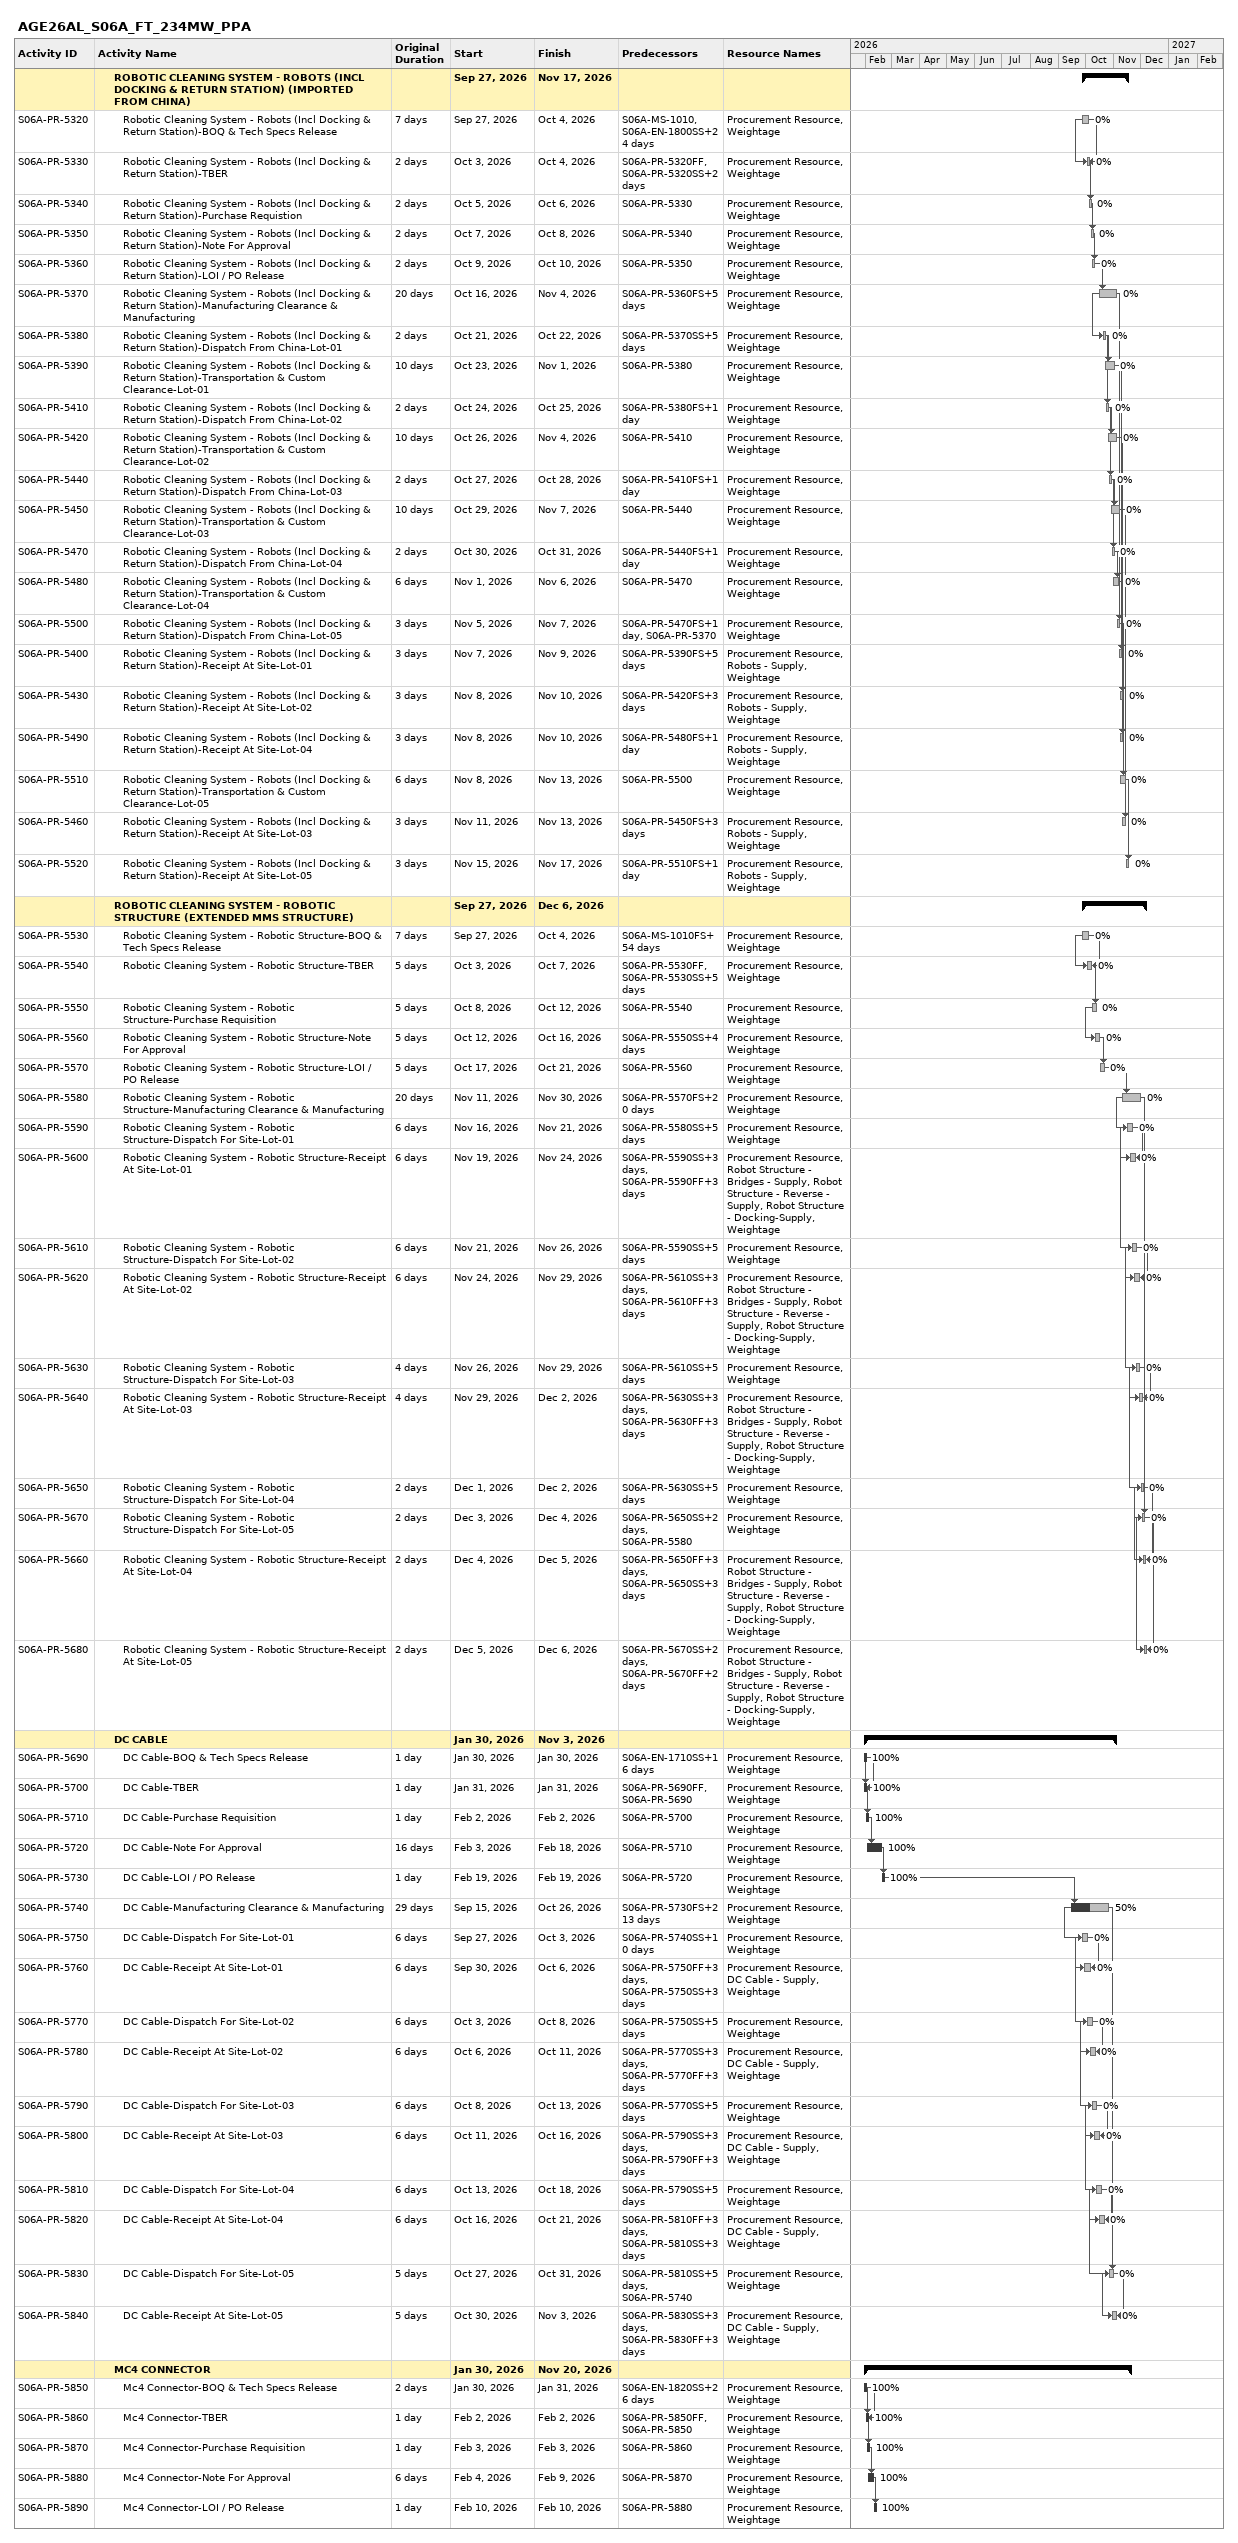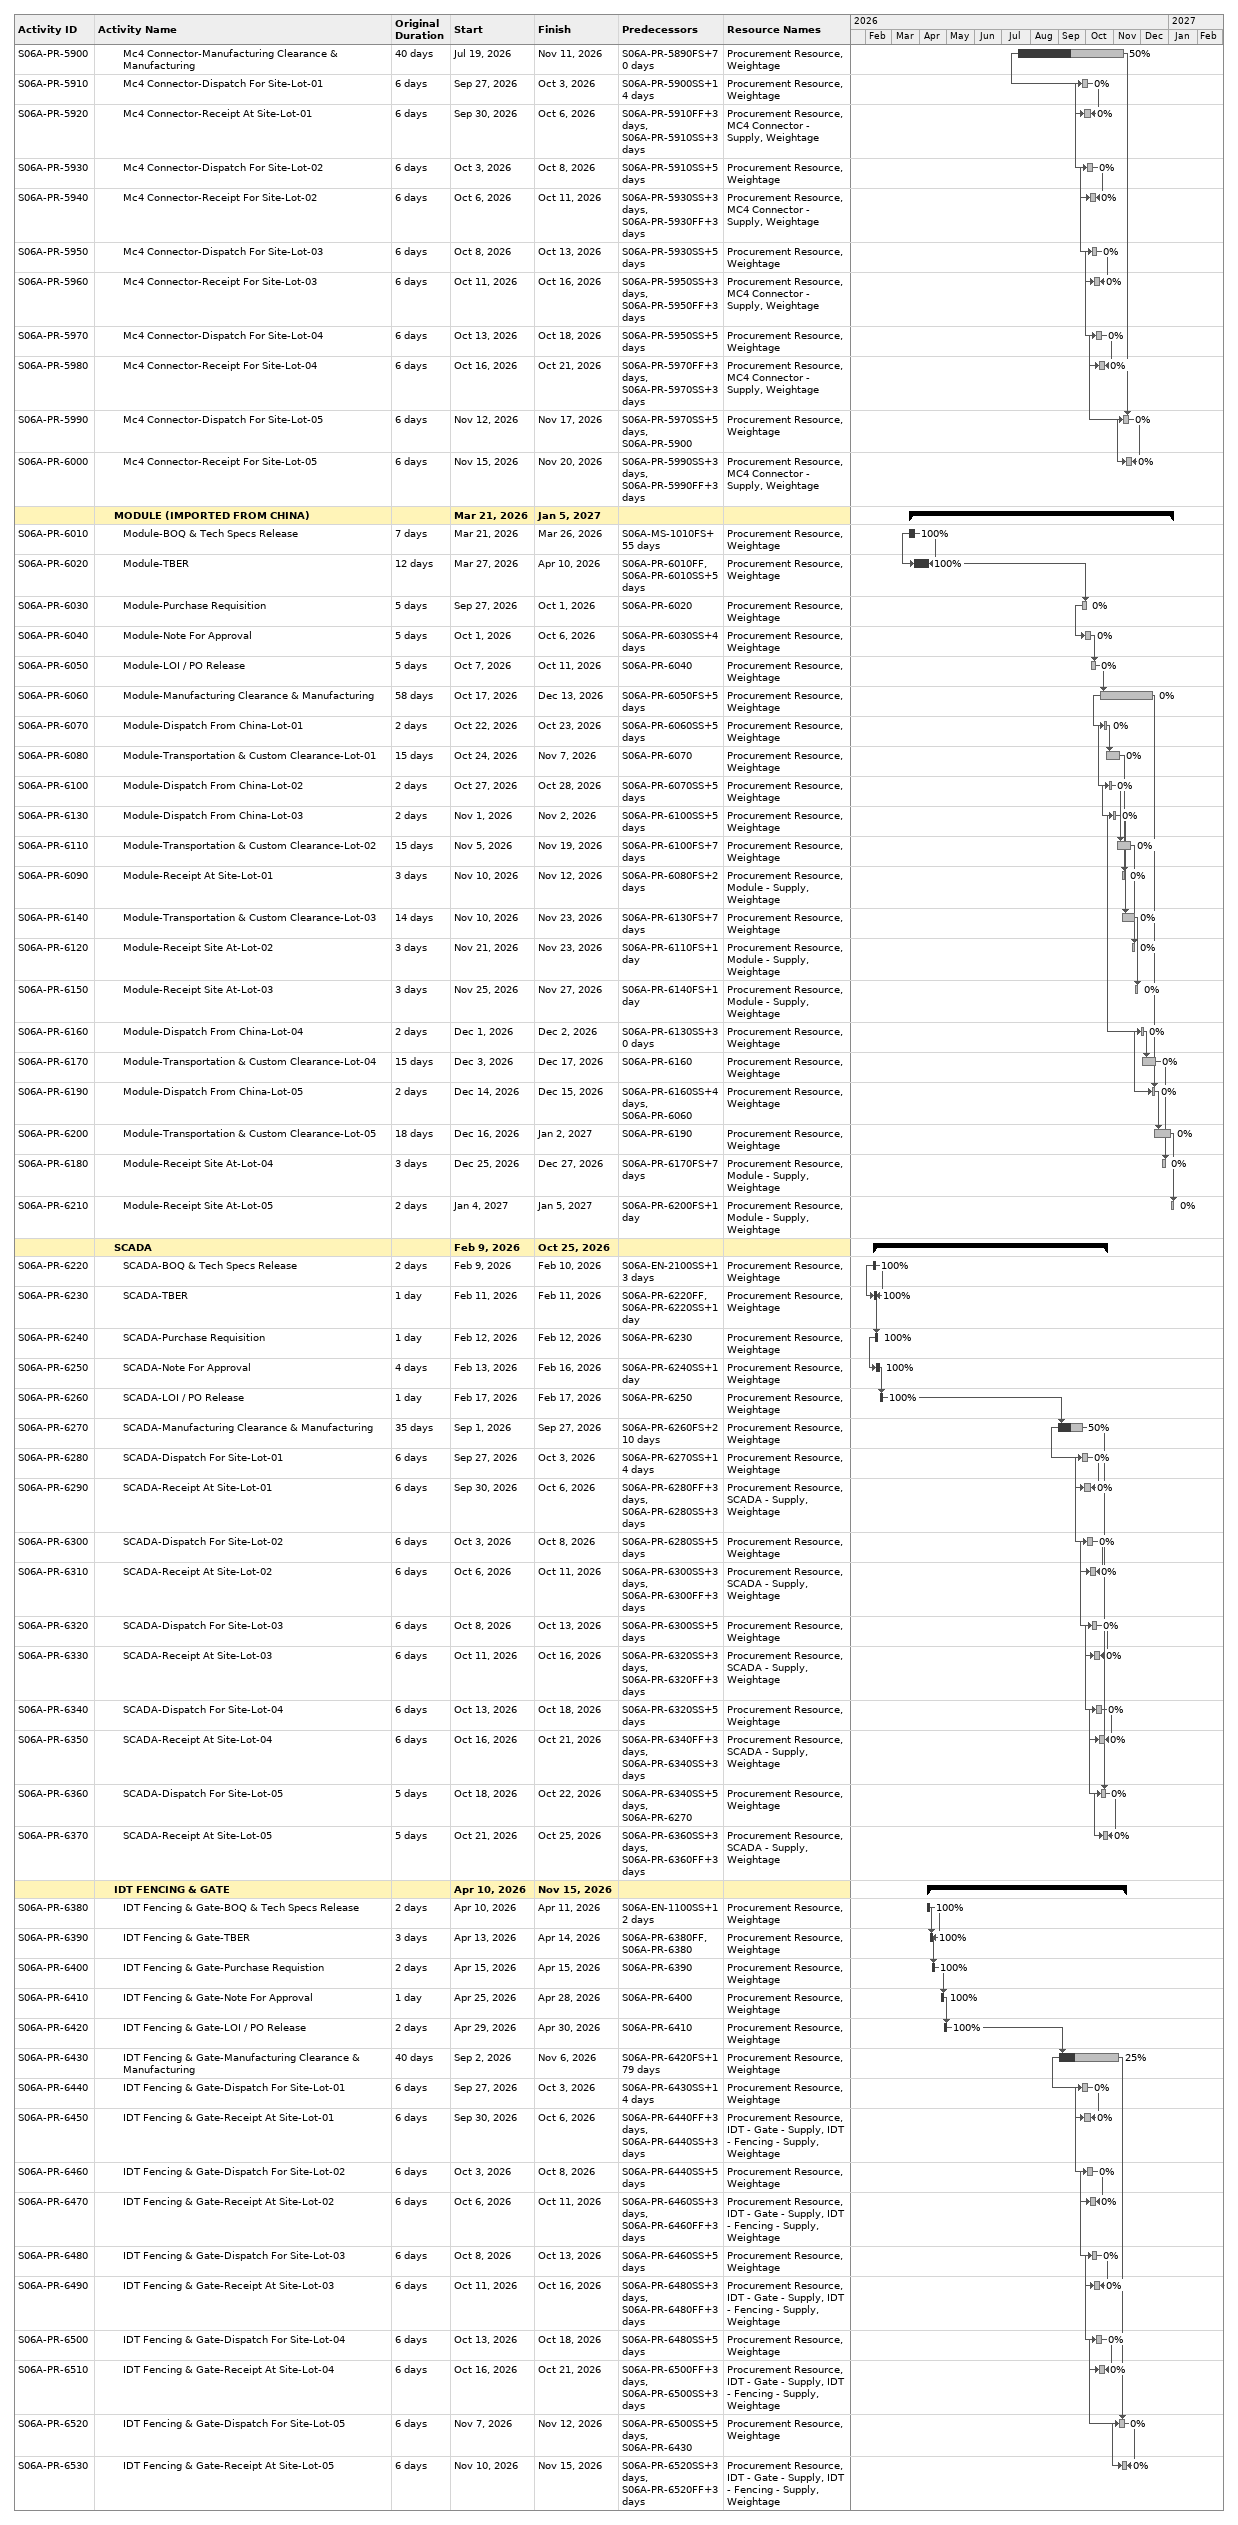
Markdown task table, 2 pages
AGE26AL_S06A_FT_234MW_PPA

| ID | Level | Task | Original duration | Start | Finish | Predecessors | Resources | % complete |
|---|---|---|---|---|---|---|---|---|
|  | 3 | **ROBOTIC CLEANING SYSTEM - ROBOTS (INCL DOCKING & RETURN STATION) (IMPORTED FROM CHINA)** |  | 2026-09-27 | 2026-11-17 |  |  |  |
| S06A-PR-5320 | 4 | Robotic Cleaning System - Robots (Incl Docking & Return Station)-BOQ & Tech Specs Release | 7d | 2026-09-27 | 2026-10-04 | S06A-MS-1010, S06A-EN-1800SS+24d | Procurement Resource, Weightage | 0 |
| S06A-PR-5330 | 4 | Robotic Cleaning System - Robots (Incl Docking & Return Station)-TBER | 2d | 2026-10-03 | 2026-10-04 | S06A-PR-5320FF, S06A-PR-5320SS+2d | Procurement Resource, Weightage | 0 |
| S06A-PR-5340 | 4 | Robotic Cleaning System - Robots (Incl Docking & Return Station)-Purchase Requistion | 2d | 2026-10-05 | 2026-10-06 | S06A-PR-5330 | Procurement Resource, Weightage | 0 |
| S06A-PR-5350 | 4 | Robotic Cleaning System - Robots (Incl Docking & Return Station)-Note For Approval | 2d | 2026-10-07 | 2026-10-08 | S06A-PR-5340 | Procurement Resource, Weightage | 0 |
| S06A-PR-5360 | 4 | Robotic Cleaning System - Robots (Incl Docking & Return Station)-LOI / PO Release | 2d | 2026-10-09 | 2026-10-10 | S06A-PR-5350 | Procurement Resource, Weightage | 0 |
| S06A-PR-5370 | 4 | Robotic Cleaning System - Robots (Incl Docking & Return Station)-Manufacturing Clearance & Manufacturing | 20d | 2026-10-16 | 2026-11-04 | S06A-PR-5360FS+5d | Procurement Resource, Weightage | 0 |
| S06A-PR-5380 | 4 | Robotic Cleaning System - Robots (Incl Docking & Return Station)-Dispatch From China-Lot-01 | 2d | 2026-10-21 | 2026-10-22 | S06A-PR-5370SS+5d | Procurement Resource, Weightage | 0 |
| S06A-PR-5390 | 4 | Robotic Cleaning System - Robots (Incl Docking & Return Station)-Transportation & Custom Clearance-Lot-01 | 10d | 2026-10-23 | 2026-11-01 | S06A-PR-5380 | Procurement Resource, Weightage | 0 |
| S06A-PR-5410 | 4 | Robotic Cleaning System - Robots (Incl Docking & Return Station)-Dispatch From China-Lot-02 | 2d | 2026-10-24 | 2026-10-25 | S06A-PR-5380FS+1d | Procurement Resource, Weightage | 0 |
| S06A-PR-5420 | 4 | Robotic Cleaning System - Robots (Incl Docking & Return Station)-Transportation & Custom Clearance-Lot-02 | 10d | 2026-10-26 | 2026-11-04 | S06A-PR-5410 | Procurement Resource, Weightage | 0 |
| S06A-PR-5440 | 4 | Robotic Cleaning System - Robots (Incl Docking & Return Station)-Dispatch From China-Lot-03 | 2d | 2026-10-27 | 2026-10-28 | S06A-PR-5410FS+1d | Procurement Resource, Weightage | 0 |
| S06A-PR-5450 | 4 | Robotic Cleaning System - Robots (Incl Docking & Return Station)-Transportation & Custom Clearance-Lot-03 | 10d | 2026-10-29 | 2026-11-07 | S06A-PR-5440 | Procurement Resource, Weightage | 0 |
| S06A-PR-5470 | 4 | Robotic Cleaning System - Robots (Incl Docking & Return Station)-Dispatch From China-Lot-04 | 2d | 2026-10-30 | 2026-10-31 | S06A-PR-5440FS+1d | Procurement Resource, Weightage | 0 |
| S06A-PR-5480 | 4 | Robotic Cleaning System - Robots (Incl Docking & Return Station)-Transportation & Custom Clearance-Lot-04 | 6d | 2026-11-01 | 2026-11-06 | S06A-PR-5470 | Procurement Resource, Weightage | 0 |
| S06A-PR-5500 | 4 | Robotic Cleaning System - Robots (Incl Docking & Return Station)-Dispatch From China-Lot-05 | 3d | 2026-11-05 | 2026-11-07 | S06A-PR-5470FS+1d, S06A-PR-5370 | Procurement Resource, Weightage | 0 |
| S06A-PR-5400 | 4 | Robotic Cleaning System - Robots (Incl Docking & Return Station)-Receipt At Site-Lot-01 | 3d | 2026-11-07 | 2026-11-09 | S06A-PR-5390FS+5d | Procurement Resource, Robots - Supply, Weightage | 0 |
| S06A-PR-5430 | 4 | Robotic Cleaning System - Robots (Incl Docking & Return Station)-Receipt At Site-Lot-02 | 3d | 2026-11-08 | 2026-11-10 | S06A-PR-5420FS+3d | Procurement Resource, Robots - Supply, Weightage | 0 |
| S06A-PR-5490 | 4 | Robotic Cleaning System - Robots (Incl Docking & Return Station)-Receipt At Site-Lot-04 | 3d | 2026-11-08 | 2026-11-10 | S06A-PR-5480FS+1d | Procurement Resource, Robots - Supply, Weightage | 0 |
| S06A-PR-5510 | 4 | Robotic Cleaning System - Robots (Incl Docking & Return Station)-Transportation & Custom Clearance-Lot-05 | 6d | 2026-11-08 | 2026-11-13 | S06A-PR-5500 | Procurement Resource, Weightage | 0 |
| S06A-PR-5460 | 4 | Robotic Cleaning System - Robots (Incl Docking & Return Station)-Receipt At Site-Lot-03 | 3d | 2026-11-11 | 2026-11-13 | S06A-PR-5450FS+3d | Procurement Resource, Robots - Supply, Weightage | 0 |
| S06A-PR-5520 | 4 | Robotic Cleaning System - Robots (Incl Docking & Return Station)-Receipt At Site-Lot-05 | 3d | 2026-11-15 | 2026-11-17 | S06A-PR-5510FS+1d | Procurement Resource, Robots - Supply, Weightage | 0 |
|  | 3 | **ROBOTIC CLEANING SYSTEM - ROBOTIC STRUCTURE (EXTENDED MMS STRUCTURE)** |  | 2026-09-27 | 2026-12-06 |  |  |  |
| S06A-PR-5530 | 4 | Robotic Cleaning System - Robotic Structure-BOQ & Tech Specs Release | 7d | 2026-09-27 | 2026-10-04 | S06A-MS-1010FS+54d | Procurement Resource, Weightage | 0 |
| S06A-PR-5540 | 4 | Robotic Cleaning System - Robotic Structure-TBER | 5d | 2026-10-03 | 2026-10-07 | S06A-PR-5530FF, S06A-PR-5530SS+5d | Procurement Resource, Weightage | 0 |
| S06A-PR-5550 | 4 | Robotic Cleaning System - Robotic Structure-Purchase Requisition | 5d | 2026-10-08 | 2026-10-12 | S06A-PR-5540 | Procurement Resource, Weightage | 0 |
| S06A-PR-5560 | 4 | Robotic Cleaning System - Robotic Structure-Note For Approval | 5d | 2026-10-12 | 2026-10-16 | S06A-PR-5550SS+4d | Procurement Resource, Weightage | 0 |
| S06A-PR-5570 | 4 | Robotic Cleaning System - Robotic Structure-LOI / PO Release | 5d | 2026-10-17 | 2026-10-21 | S06A-PR-5560 | Procurement Resource, Weightage | 0 |
| S06A-PR-5580 | 4 | Robotic Cleaning System - Robotic Structure-Manufacturing Clearance & Manufacturing | 20d | 2026-11-11 | 2026-11-30 | S06A-PR-5570FS+20d | Procurement Resource, Weightage | 0 |
| S06A-PR-5590 | 4 | Robotic Cleaning System - Robotic Structure-Dispatch For Site-Lot-01 | 6d | 2026-11-16 | 2026-11-21 | S06A-PR-5580SS+5d | Procurement Resource, Weightage | 0 |
| S06A-PR-5600 | 4 | Robotic Cleaning System - Robotic Structure-Receipt At Site-Lot-01 | 6d | 2026-11-19 | 2026-11-24 | S06A-PR-5590SS+3d, S06A-PR-5590FF+3d | Procurement Resource, Robot Structure - Bridges - Supply, Robot Structure - Reverse - Supply, Robot Structure - Docking-Supply, Weightage | 0 |
| S06A-PR-5610 | 4 | Robotic Cleaning System - Robotic Structure-Dispatch For Site-Lot-02 | 6d | 2026-11-21 | 2026-11-26 | S06A-PR-5590SS+5d | Procurement Resource, Weightage | 0 |
| S06A-PR-5620 | 4 | Robotic Cleaning System - Robotic Structure-Receipt At Site-Lot-02 | 6d | 2026-11-24 | 2026-11-29 | S06A-PR-5610SS+3d, S06A-PR-5610FF+3d | Procurement Resource, Robot Structure - Bridges - Supply, Robot Structure - Reverse - Supply, Robot Structure - Docking-Supply, Weightage | 0 |
| S06A-PR-5630 | 4 | Robotic Cleaning System - Robotic Structure-Dispatch For Site-Lot-03 | 4d | 2026-11-26 | 2026-11-29 | S06A-PR-5610SS+5d | Procurement Resource, Weightage | 0 |
| S06A-PR-5640 | 4 | Robotic Cleaning System - Robotic Structure-Receipt At Site-Lot-03 | 4d | 2026-11-29 | 2026-12-02 | S06A-PR-5630SS+3d, S06A-PR-5630FF+3d | Procurement Resource, Robot Structure - Bridges - Supply, Robot Structure - Reverse - Supply, Robot Structure - Docking-Supply, Weightage | 0 |
| S06A-PR-5650 | 4 | Robotic Cleaning System - Robotic Structure-Dispatch For Site-Lot-04 | 2d | 2026-12-01 | 2026-12-02 | S06A-PR-5630SS+5d | Procurement Resource, Weightage | 0 |
| S06A-PR-5670 | 4 | Robotic Cleaning System - Robotic Structure-Dispatch For Site-Lot-05 | 2d | 2026-12-03 | 2026-12-04 | S06A-PR-5650SS+2d, S06A-PR-5580 | Procurement Resource, Weightage | 0 |
| S06A-PR-5660 | 4 | Robotic Cleaning System - Robotic Structure-Receipt At Site-Lot-04 | 2d | 2026-12-04 | 2026-12-05 | S06A-PR-5650FF+3d, S06A-PR-5650SS+3d | Procurement Resource, Robot Structure - Bridges - Supply, Robot Structure - Reverse - Supply, Robot Structure - Docking-Supply, Weightage | 0 |
| S06A-PR-5680 | 4 | Robotic Cleaning System - Robotic Structure-Receipt At Site-Lot-05 | 2d | 2026-12-05 | 2026-12-06 | S06A-PR-5670SS+2d, S06A-PR-5670FF+2d | Procurement Resource, Robot Structure - Bridges - Supply, Robot Structure - Reverse - Supply, Robot Structure - Docking-Supply, Weightage | 0 |
|  | 3 | **DC CABLE** |  | 2026-01-30 | 2026-11-03 |  |  |  |
| S06A-PR-5690 | 4 | DC Cable-BOQ & Tech Specs Release | 1d | 2026-01-30 | 2026-01-30 | S06A-EN-1710SS+16d | Procurement Resource, Weightage | 100 |
| S06A-PR-5700 | 4 | DC Cable-TBER | 1d | 2026-01-31 | 2026-01-31 | S06A-PR-5690FF, S06A-PR-5690 | Procurement Resource, Weightage | 100 |
| S06A-PR-5710 | 4 | DC Cable-Purchase Requisition | 1d | 2026-02-02 | 2026-02-02 | S06A-PR-5700 | Procurement Resource, Weightage | 100 |
| S06A-PR-5720 | 4 | DC Cable-Note For Approval | 16d | 2026-02-03 | 2026-02-18 | S06A-PR-5710 | Procurement Resource, Weightage | 100 |
| S06A-PR-5730 | 4 | DC Cable-LOI / PO Release | 1d | 2026-02-19 | 2026-02-19 | S06A-PR-5720 | Procurement Resource, Weightage | 100 |
| S06A-PR-5740 | 4 | DC Cable-Manufacturing Clearance & Manufacturing | 29d | 2026-09-15 | 2026-10-26 | S06A-PR-5730FS+213d | Procurement Resource, Weightage | 50 |
| S06A-PR-5750 | 4 | DC Cable-Dispatch For Site-Lot-01 | 6d | 2026-09-27 | 2026-10-03 | S06A-PR-5740SS+10d | Procurement Resource, Weightage | 0 |
| S06A-PR-5760 | 4 | DC Cable-Receipt At Site-Lot-01 | 6d | 2026-09-30 | 2026-10-06 | S06A-PR-5750FF+3d, S06A-PR-5750SS+3d | Procurement Resource, DC Cable - Supply, Weightage | 0 |
| S06A-PR-5770 | 4 | DC Cable-Dispatch For Site-Lot-02 | 6d | 2026-10-03 | 2026-10-08 | S06A-PR-5750SS+5d | Procurement Resource, Weightage | 0 |
| S06A-PR-5780 | 4 | DC Cable-Receipt At Site-Lot-02 | 6d | 2026-10-06 | 2026-10-11 | S06A-PR-5770SS+3d, S06A-PR-5770FF+3d | Procurement Resource, DC Cable - Supply, Weightage | 0 |
| S06A-PR-5790 | 4 | DC Cable-Dispatch For Site-Lot-03 | 6d | 2026-10-08 | 2026-10-13 | S06A-PR-5770SS+5d | Procurement Resource, Weightage | 0 |
| S06A-PR-5800 | 4 | DC Cable-Receipt At Site-Lot-03 | 6d | 2026-10-11 | 2026-10-16 | S06A-PR-5790SS+3d, S06A-PR-5790FF+3d | Procurement Resource, DC Cable - Supply, Weightage | 0 |
| S06A-PR-5810 | 4 | DC Cable-Dispatch For Site-Lot-04 | 6d | 2026-10-13 | 2026-10-18 | S06A-PR-5790SS+5d | Procurement Resource, Weightage | 0 |
| S06A-PR-5820 | 4 | DC Cable-Receipt At Site-Lot-04 | 6d | 2026-10-16 | 2026-10-21 | S06A-PR-5810FF+3d, S06A-PR-5810SS+3d | Procurement Resource, DC Cable - Supply, Weightage | 0 |
| S06A-PR-5830 | 4 | DC Cable-Dispatch For Site-Lot-05 | 5d | 2026-10-27 | 2026-10-31 | S06A-PR-5810SS+5d, S06A-PR-5740 | Procurement Resource, Weightage | 0 |
| S06A-PR-5840 | 4 | DC Cable-Receipt At Site-Lot-05 | 5d | 2026-10-30 | 2026-11-03 | S06A-PR-5830SS+3d, S06A-PR-5830FF+3d | Procurement Resource, DC Cable - Supply, Weightage | 0 |
|  | 3 | **MC4 CONNECTOR** |  | 2026-01-30 | 2026-11-20 |  |  |  |
| S06A-PR-5850 | 4 | Mc4 Connector-BOQ & Tech Specs Release | 2d | 2026-01-30 | 2026-01-31 | S06A-EN-1820SS+26d | Procurement Resource, Weightage | 100 |
| S06A-PR-5860 | 4 | Mc4 Connector-TBER | 1d | 2026-02-02 | 2026-02-02 | S06A-PR-5850FF, S06A-PR-5850 | Procurement Resource, Weightage | 100 |
| S06A-PR-5870 | 4 | Mc4 Connector-Purchase Requisition | 1d | 2026-02-03 | 2026-02-03 | S06A-PR-5860 | Procurement Resource, Weightage | 100 |
| S06A-PR-5880 | 4 | Mc4 Connector-Note For Approval | 6d | 2026-02-04 | 2026-02-09 | S06A-PR-5870 | Procurement Resource, Weightage | 100 |
| S06A-PR-5890 | 4 | Mc4 Connector-LOI / PO Release | 1d | 2026-02-10 | 2026-02-10 | S06A-PR-5880 | Procurement Resource, Weightage | 100 |
| S06A-PR-5900 | 4 | Mc4 Connector-Manufacturing Clearance & Manufacturing | 40d | 2026-07-19 | 2026-11-11 | S06A-PR-5890FS+70d | Procurement Resource, Weightage | 50 |
| S06A-PR-5910 | 4 | Mc4 Connector-Dispatch For Site-Lot-01 | 6d | 2026-09-27 | 2026-10-03 | S06A-PR-5900SS+14d | Procurement Resource, Weightage | 0 |
| S06A-PR-5920 | 4 | Mc4 Connector-Receipt At Site-Lot-01 | 6d | 2026-09-30 | 2026-10-06 | S06A-PR-5910FF+3d, S06A-PR-5910SS+3d | Procurement Resource, MC4 Connector - Supply, Weightage | 0 |
| S06A-PR-5930 | 4 | Mc4 Connector-Dispatch For Site-Lot-02 | 6d | 2026-10-03 | 2026-10-08 | S06A-PR-5910SS+5d | Procurement Resource, Weightage | 0 |
| S06A-PR-5940 | 4 | Mc4 Connector-Receipt For Site-Lot-02 | 6d | 2026-10-06 | 2026-10-11 | S06A-PR-5930SS+3d, S06A-PR-5930FF+3d | Procurement Resource, MC4 Connector - Supply, Weightage | 0 |
| S06A-PR-5950 | 4 | Mc4 Connector-Dispatch For Site-Lot-03 | 6d | 2026-10-08 | 2026-10-13 | S06A-PR-5930SS+5d | Procurement Resource, Weightage | 0 |
| S06A-PR-5960 | 4 | Mc4 Connector-Receipt For Site-Lot-03 | 6d | 2026-10-11 | 2026-10-16 | S06A-PR-5950SS+3d, S06A-PR-5950FF+3d | Procurement Resource, MC4 Connector - Supply, Weightage | 0 |
| S06A-PR-5970 | 4 | Mc4 Connector-Dispatch For Site-Lot-04 | 6d | 2026-10-13 | 2026-10-18 | S06A-PR-5950SS+5d | Procurement Resource, Weightage | 0 |
| S06A-PR-5980 | 4 | Mc4 Connector-Receipt For Site-Lot-04 | 6d | 2026-10-16 | 2026-10-21 | S06A-PR-5970FF+3d, S06A-PR-5970SS+3d | Procurement Resource, MC4 Connector - Supply, Weightage | 0 |
| S06A-PR-5990 | 4 | Mc4 Connector-Dispatch For Site-Lot-05 | 6d | 2026-11-12 | 2026-11-17 | S06A-PR-5970SS+5d, S06A-PR-5900 | Procurement Resource, Weightage | 0 |
| S06A-PR-6000 | 4 | Mc4 Connector-Receipt For Site-Lot-05 | 6d | 2026-11-15 | 2026-11-20 | S06A-PR-5990SS+3d, S06A-PR-5990FF+3d | Procurement Resource, MC4 Connector - Supply, Weightage | 0 |
|  | 3 | **MODULE (IMPORTED FROM CHINA)** |  | 2026-03-21 | 2027-01-05 |  |  |  |
| S06A-PR-6010 | 4 | Module-BOQ & Tech Specs Release | 7d | 2026-03-21 | 2026-03-26 | S06A-MS-1010FS+55d | Procurement Resource, Weightage | 100 |
| S06A-PR-6020 | 4 | Module-TBER | 12d | 2026-03-27 | 2026-04-10 | S06A-PR-6010FF, S06A-PR-6010SS+5d | Procurement Resource, Weightage | 100 |
| S06A-PR-6030 | 4 | Module-Purchase Requisition | 5d | 2026-09-27 | 2026-10-01 | S06A-PR-6020 | Procurement Resource, Weightage | 0 |
| S06A-PR-6040 | 4 | Module-Note For Approval | 5d | 2026-10-01 | 2026-10-06 | S06A-PR-6030SS+4d | Procurement Resource, Weightage | 0 |
| S06A-PR-6050 | 4 | Module-LOI / PO Release | 5d | 2026-10-07 | 2026-10-11 | S06A-PR-6040 | Procurement Resource, Weightage | 0 |
| S06A-PR-6060 | 4 | Module-Manufacturing Clearance & Manufacturing | 58d | 2026-10-17 | 2026-12-13 | S06A-PR-6050FS+5d | Procurement Resource, Weightage | 0 |
| S06A-PR-6070 | 4 | Module-Dispatch From China-Lot-01 | 2d | 2026-10-22 | 2026-10-23 | S06A-PR-6060SS+5d | Procurement Resource, Weightage | 0 |
| S06A-PR-6080 | 4 | Module-Transportation & Custom Clearance-Lot-01 | 15d | 2026-10-24 | 2026-11-07 | S06A-PR-6070 | Procurement Resource, Weightage | 0 |
| S06A-PR-6100 | 4 | Module-Dispatch From China-Lot-02 | 2d | 2026-10-27 | 2026-10-28 | S06A-PR-6070SS+5d | Procurement Resource, Weightage | 0 |
| S06A-PR-6130 | 4 | Module-Dispatch From China-Lot-03 | 2d | 2026-11-01 | 2026-11-02 | S06A-PR-6100SS+5d | Procurement Resource, Weightage | 0 |
| S06A-PR-6110 | 4 | Module-Transportation & Custom Clearance-Lot-02 | 15d | 2026-11-05 | 2026-11-19 | S06A-PR-6100FS+7d | Procurement Resource, Weightage | 0 |
| S06A-PR-6090 | 4 | Module-Receipt At Site-Lot-01 | 3d | 2026-11-10 | 2026-11-12 | S06A-PR-6080FS+2d | Procurement Resource, Module - Supply, Weightage | 0 |
| S06A-PR-6140 | 4 | Module-Transportation & Custom Clearance-Lot-03 | 14d | 2026-11-10 | 2026-11-23 | S06A-PR-6130FS+7d | Procurement Resource, Weightage | 0 |
| S06A-PR-6120 | 4 | Module-Receipt Site At-Lot-02 | 3d | 2026-11-21 | 2026-11-23 | S06A-PR-6110FS+1d | Procurement Resource, Module - Supply, Weightage | 0 |
| S06A-PR-6150 | 4 | Module-Receipt Site At-Lot-03 | 3d | 2026-11-25 | 2026-11-27 | S06A-PR-6140FS+1d | Procurement Resource, Module - Supply, Weightage | 0 |
| S06A-PR-6160 | 4 | Module-Dispatch From China-Lot-04 | 2d | 2026-12-01 | 2026-12-02 | S06A-PR-6130SS+30d | Procurement Resource, Weightage | 0 |
| S06A-PR-6170 | 4 | Module-Transportation & Custom Clearance-Lot-04 | 15d | 2026-12-03 | 2026-12-17 | S06A-PR-6160 | Procurement Resource, Weightage | 0 |
| S06A-PR-6190 | 4 | Module-Dispatch From China-Lot-05 | 2d | 2026-12-14 | 2026-12-15 | S06A-PR-6160SS+4d, S06A-PR-6060 | Procurement Resource, Weightage | 0 |
| S06A-PR-6200 | 4 | Module-Transportation & Custom Clearance-Lot-05 | 18d | 2026-12-16 | 2027-01-02 | S06A-PR-6190 | Procurement Resource, Weightage | 0 |
| S06A-PR-6180 | 4 | Module-Receipt Site At-Lot-04 | 3d | 2026-12-25 | 2026-12-27 | S06A-PR-6170FS+7d | Procurement Resource, Module - Supply, Weightage | 0 |
| S06A-PR-6210 | 4 | Module-Receipt Site At-Lot-05 | 2d | 2027-01-04 | 2027-01-05 | S06A-PR-6200FS+1d | Procurement Resource, Module - Supply, Weightage | 0 |
|  | 3 | **SCADA** |  | 2026-02-09 | 2026-10-25 |  |  |  |
| S06A-PR-6220 | 4 | SCADA-BOQ & Tech Specs Release | 2d | 2026-02-09 | 2026-02-10 | S06A-EN-2100SS+13d | Procurement Resource, Weightage | 100 |
| S06A-PR-6230 | 4 | SCADA-TBER | 1d | 2026-02-11 | 2026-02-11 | S06A-PR-6220FF, S06A-PR-6220SS+1d | Procurement Resource, Weightage | 100 |
| S06A-PR-6240 | 4 | SCADA-Purchase Requisition | 1d | 2026-02-12 | 2026-02-12 | S06A-PR-6230 | Procurement Resource, Weightage | 100 |
| S06A-PR-6250 | 4 | SCADA-Note For Approval | 4d | 2026-02-13 | 2026-02-16 | S06A-PR-6240SS+1d | Procurement Resource, Weightage | 100 |
| S06A-PR-6260 | 4 | SCADA-LOI / PO Release | 1d | 2026-02-17 | 2026-02-17 | S06A-PR-6250 | Procurement Resource, Weightage | 100 |
| S06A-PR-6270 | 4 | SCADA-Manufacturing Clearance & Manufacturing | 35d | 2026-09-01 | 2026-09-27 | S06A-PR-6260FS+210d | Procurement Resource, Weightage | 50 |
| S06A-PR-6280 | 4 | SCADA-Dispatch For Site-Lot-01 | 6d | 2026-09-27 | 2026-10-03 | S06A-PR-6270SS+14d | Procurement Resource, Weightage | 0 |
| S06A-PR-6290 | 4 | SCADA-Receipt At Site-Lot-01 | 6d | 2026-09-30 | 2026-10-06 | S06A-PR-6280FF+3d, S06A-PR-6280SS+3d | Procurement Resource, SCADA - Supply, Weightage | 0 |
| S06A-PR-6300 | 4 | SCADA-Dispatch For Site-Lot-02 | 6d | 2026-10-03 | 2026-10-08 | S06A-PR-6280SS+5d | Procurement Resource, Weightage | 0 |
| S06A-PR-6310 | 4 | SCADA-Receipt At Site-Lot-02 | 6d | 2026-10-06 | 2026-10-11 | S06A-PR-6300SS+3d, S06A-PR-6300FF+3d | Procurement Resource, SCADA - Supply, Weightage | 0 |
| S06A-PR-6320 | 4 | SCADA-Dispatch For Site-Lot-03 | 6d | 2026-10-08 | 2026-10-13 | S06A-PR-6300SS+5d | Procurement Resource, Weightage | 0 |
| S06A-PR-6330 | 4 | SCADA-Receipt At Site-Lot-03 | 6d | 2026-10-11 | 2026-10-16 | S06A-PR-6320SS+3d, S06A-PR-6320FF+3d | Procurement Resource, SCADA - Supply, Weightage | 0 |
| S06A-PR-6340 | 4 | SCADA-Dispatch For Site-Lot-04 | 6d | 2026-10-13 | 2026-10-18 | S06A-PR-6320SS+5d | Procurement Resource, Weightage | 0 |
| S06A-PR-6350 | 4 | SCADA-Receipt At Site-Lot-04 | 6d | 2026-10-16 | 2026-10-21 | S06A-PR-6340FF+3d, S06A-PR-6340SS+3d | Procurement Resource, SCADA - Supply, Weightage | 0 |
| S06A-PR-6360 | 4 | SCADA-Dispatch For Site-Lot-05 | 5d | 2026-10-18 | 2026-10-22 | S06A-PR-6340SS+5d, S06A-PR-6270 | Procurement Resource, Weightage | 0 |
| S06A-PR-6370 | 4 | SCADA-Receipt At Site-Lot-05 | 5d | 2026-10-21 | 2026-10-25 | S06A-PR-6360SS+3d, S06A-PR-6360FF+3d | Procurement Resource, SCADA - Supply, Weightage | 0 |
|  | 3 | **IDT FENCING & GATE** |  | 2026-04-10 | 2026-11-15 |  |  |  |
| S06A-PR-6380 | 4 | IDT Fencing & Gate-BOQ & Tech Specs Release | 2d | 2026-04-10 | 2026-04-11 | S06A-EN-1100SS+12d | Procurement Resource, Weightage | 100 |
| S06A-PR-6390 | 4 | IDT Fencing & Gate-TBER | 3d | 2026-04-13 | 2026-04-14 | S06A-PR-6380FF, S06A-PR-6380 | Procurement Resource, Weightage | 100 |
| S06A-PR-6400 | 4 | IDT Fencing & Gate-Purchase Requistion | 2d | 2026-04-15 | 2026-04-15 | S06A-PR-6390 | Procurement Resource, Weightage | 100 |
| S06A-PR-6410 | 4 | IDT Fencing & Gate-Note For Approval | 1d | 2026-04-25 | 2026-04-28 | S06A-PR-6400 | Procurement Resource, Weightage | 100 |
| S06A-PR-6420 | 4 | IDT Fencing & Gate-LOI / PO Release | 2d | 2026-04-29 | 2026-04-30 | S06A-PR-6410 | Procurement Resource, Weightage | 100 |
| S06A-PR-6430 | 4 | IDT Fencing & Gate-Manufacturing Clearance & Manufacturing | 40d | 2026-09-02 | 2026-11-06 | S06A-PR-6420FS+179d | Procurement Resource, Weightage | 25 |
| S06A-PR-6440 | 4 | IDT Fencing & Gate-Dispatch For Site-Lot-01 | 6d | 2026-09-27 | 2026-10-03 | S06A-PR-6430SS+14d | Procurement Resource, Weightage | 0 |
| S06A-PR-6450 | 4 | IDT Fencing & Gate-Receipt At Site-Lot-01 | 6d | 2026-09-30 | 2026-10-06 | S06A-PR-6440FF+3d, S06A-PR-6440SS+3d | Procurement Resource, IDT - Gate - Supply, IDT - Fencing - Supply, Weightage | 0 |
| S06A-PR-6460 | 4 | IDT Fencing & Gate-Dispatch For Site-Lot-02 | 6d | 2026-10-03 | 2026-10-08 | S06A-PR-6440SS+5d | Procurement Resource, Weightage | 0 |
| S06A-PR-6470 | 4 | IDT Fencing & Gate-Receipt At Site-Lot-02 | 6d | 2026-10-06 | 2026-10-11 | S06A-PR-6460SS+3d, S06A-PR-6460FF+3d | Procurement Resource, IDT - Gate - Supply, IDT - Fencing - Supply, Weightage | 0 |
| S06A-PR-6480 | 4 | IDT Fencing & Gate-Dispatch For Site-Lot-03 | 6d | 2026-10-08 | 2026-10-13 | S06A-PR-6460SS+5d | Procurement Resource, Weightage | 0 |
| S06A-PR-6490 | 4 | IDT Fencing & Gate-Receipt At Site-Lot-03 | 6d | 2026-10-11 | 2026-10-16 | S06A-PR-6480SS+3d, S06A-PR-6480FF+3d | Procurement Resource, IDT - Gate - Supply, IDT - Fencing - Supply, Weightage | 0 |
| S06A-PR-6500 | 4 | IDT Fencing & Gate-Dispatch For Site-Lot-04 | 6d | 2026-10-13 | 2026-10-18 | S06A-PR-6480SS+5d | Procurement Resource, Weightage | 0 |
| S06A-PR-6510 | 4 | IDT Fencing & Gate-Receipt At Site-Lot-04 | 6d | 2026-10-16 | 2026-10-21 | S06A-PR-6500FF+3d, S06A-PR-6500SS+3d | Procurement Resource, IDT - Gate - Supply, IDT - Fencing - Supply, Weightage | 0 |
| S06A-PR-6520 | 4 | IDT Fencing & Gate-Dispatch For Site-Lot-05 | 6d | 2026-11-07 | 2026-11-12 | S06A-PR-6500SS+5d, S06A-PR-6430 | Procurement Resource, Weightage | 0 |
| S06A-PR-6530 | 4 | IDT Fencing & Gate-Receipt At Site-Lot-05 | 6d | 2026-11-10 | 2026-11-15 | S06A-PR-6520SS+3d, S06A-PR-6520FF+3d | Procurement Resource, IDT - Gate - Supply, IDT - Fencing - Supply, Weightage | 0 |
